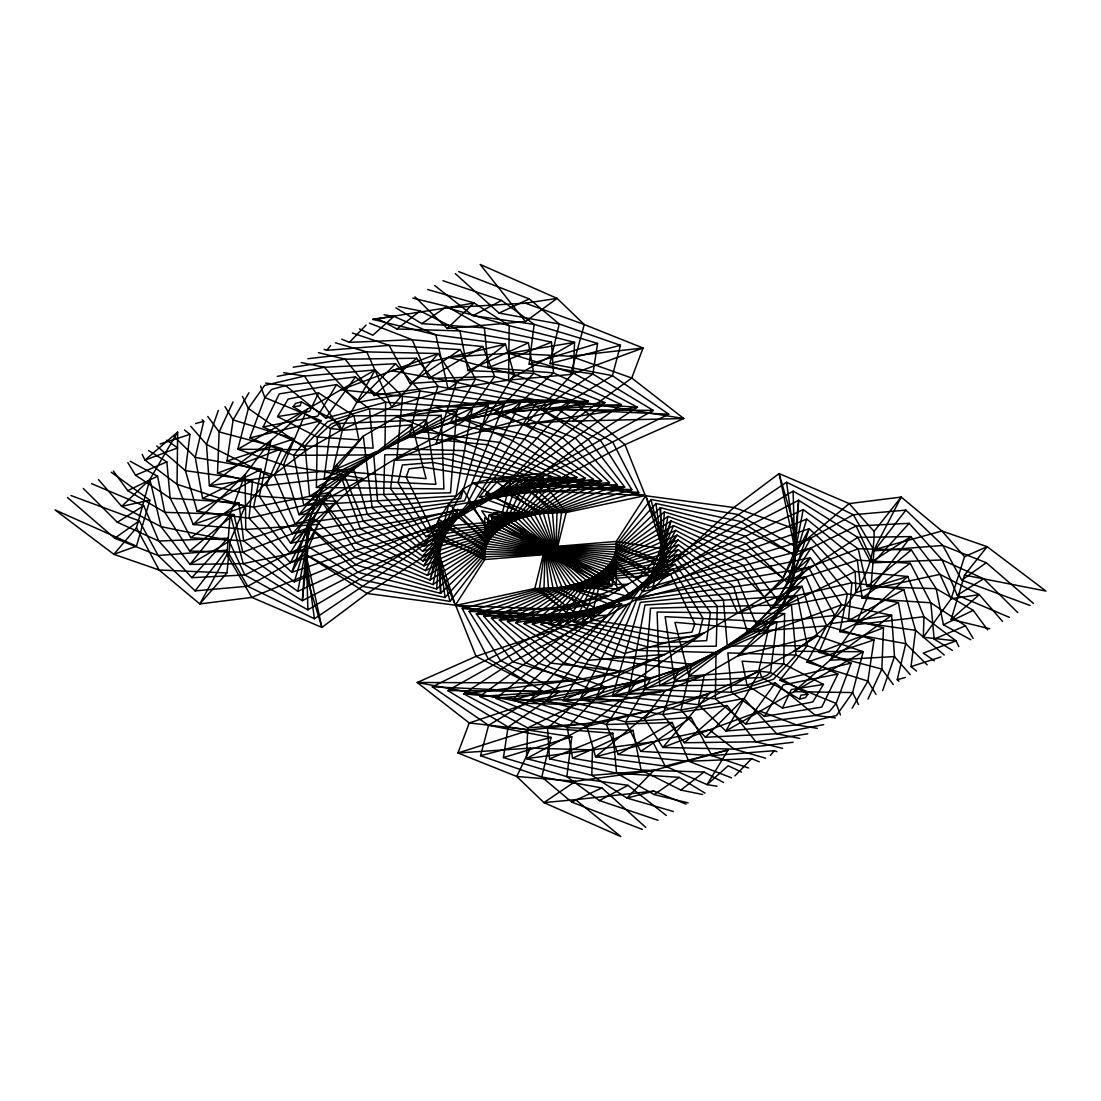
<?xml version="1.0" encoding="UTF-8"?>
<svg xmlns="http://www.w3.org/2000/svg" width="1101" height="1101" viewBox="0 0 1101 1101"><rect width="100%" height="100%" fill="white"/><g stroke="black" fill="none" stroke-linecap="round" stroke-linejoin="round"><path stroke-width="1.5" d="M177.66 432.06L177.041 484.289L193.253 524.503L245.771 529.485L317.886 524.42C359.064 465.902 431.909 444.804 488.417 405.278L460.658 498.629L298.963 514.662L283.452 465.062L307.124 409.338L375.152 369.964L402.512 396.319L488.417 405.278L396.8 416.742L363.275 436.106L336.672 464.801L317.886 495.987L307.564 525.59L302.348 600.692L243.225 563.616L190.019 564.4L161.049 526.65L149.846 479.458L177.66 432.06L144.974 460.108L177.041 484.289L245.124 506.488L271.052 476.788L307.124 449.717L340.98 430.174L391.639 407.164L448.176 389.245L508.566 380.079L570.676 374.478L643.039 348.012L631.74 378.042L572.933 421.105C512.282 422.096 452.318 434.496 396.8 459.117L402.512 396.319L340.98 389.795L438.212 353.545L456.53 382.405L538.017 400.489L473.279 503.432L577.048 477.421L512.612 440.73L435.968 407.48L396.8 416.742L551.739 476.623L514.167 520.278L500.969 527.434L423.142 546.344L377.602 501.175L373.721 454.919L293.706 455.319L249.858 437.895L264.859 397.53L271.589 389.465L285.531 385.584L355.458 376.927L385.639 402.237L472.357 408.058L456.048 495.959L303.78 505.387L293.706 455.319L321.189 420.72L264.859 397.53L260.552 386.052M283.714 372.689L304.426 376.074L340.98 430.174L375.152 369.964L304.426 376.074L264.598 385.433L248.386 408.43L237.802 449.263L283.452 465.062L363.275 478.467L298.963 514.662L363.275 436.106L372.179 507.795L422.536 551.216L498.161 529.526L510.547 521.902L543.302 476.981L465.076 450.681L384.951 448.437L385.639 402.237L325.703 418.105L285.531 385.584L265.671 383.093M958.82 646.604L956.026 640.892L923.34 637.231L923.959 616.711L907.747 576.497L855.229 571.515L809.194 528.686L745.501 550.638L652.053 590.108L608.605 615.198L587.191 622.643L564.249 626.675L476.045 656.361L417.251 682.482L528.067 703.346L575.383 704.723L621.583 699.768L665.032 690.96L704.2 675.298L737.725 655.935L802.037 586.338L640.342 602.371L612.583 695.722L698.488 704.681L725.848 731.036L796.573 724.926L836.402 715.567L852.614 692.57L863.198 651.737L817.548 635.938L802.037 586.338L737.725 613.574L728.821 593.205L678.464 549.784L602.839 571.474L590.453 579.098L557.698 624.019L635.924 650.319L716.049 652.563L715.361 698.763L745.542 724.073L815.469 715.416L829.411 711.535L836.141 703.47L851.142 663.105L807.294 645.681L727.279 646.081L723.398 599.825L677.858 554.656L600.031 573.566L586.833 580.722L549.261 624.377L624.473 653.443L704.2 632.924L764.328 597.059L810.336 557.712L841.659 604.752L891.631 615.335L894.494 656.581L882.672 690.561M316.4 487.44L317.281 437.042L331.332 423.968L353.971 415.848L441.267 415.352L443.896 488.954L316.4 487.44L379.79 451.933L441.267 415.352M784.6 613.56L783.719 663.958L769.668 677.032L747.028 685.152L659.733 685.648L657.104 612.046L784.6 613.56L721.21 649.067L659.733 685.648M293.21 367.197L345.108 359.187L416.605 358.252L438.033 386.382L422.371 431.688L500.336 442.561L568.639 476.843L521.888 517.442L505.304 524.406L493.248 533.985L422.935 560.973L363.536 521.544L344.709 476.527L266.249 485.569L217.516 473.196L219.14 431.922L233.013 401.948M807.79 733.803L755.892 741.813L684.395 742.748L662.967 714.618L678.629 669.312L600.664 658.439L532.361 624.157L579.112 583.558L595.696 576.594L607.752 567.015L678.065 540.027L737.464 579.456L756.291 624.473L834.751 615.431L883.484 627.804L881.86 669.078L867.987 699.052M242.509 396.47L248.386 408.43L307.124 449.717L237.802 449.263L307.124 409.338L271.052 440.304L245.124 474.49L245.771 529.485L291.806 572.314L317.886 495.987L355.499 550.362L430.023 580.034L486.491 543.784L501.354 522.122L538.871 513.548L601.655 480.944L550.252 437.923L479.417 402.732L588.278 401.149L550.252 437.923L492.395 497.941L448.947 523.016L438.749 536.93L432.721 550.748L367.142 593.48L321.905 627.432L306.078 554.78L307.564 525.59L357.797 572.245L440.62 593.329L484.33 551.615L495.23 518.599L552.441 512.295L624.68 487.055L588.154 439.244L525.617 399.691L479.417 402.732L435.968 407.48L538.017 400.489L435.968 444.061L456.53 382.405L391.639 370.679L505.469 344.241L514.098 374.56L479.417 431.152L588.278 401.149L514.098 374.56L448.176 357.247L508.566 353.283L574.571 342.37L573.208 373.101L525.617 424.202L637.438 407.232L573.208 373.101L508.566 353.283L570.676 356.215L643.039 348.012L584.246 324.52L525.452 303.188L447.185 307.785L372.826 319.386L435.817 334.883L505.469 344.241L448.176 389.245L435.817 334.883L393.938 316.372L384.043 314.762M858.491 704.53L852.614 692.57L793.876 691.648L829.948 660.215L855.876 624.639L907.747 576.497L855.876 592.641L855.229 571.515L783.114 606.5L809.194 528.686L783.114 578.066L745.501 550.638L670.977 520.966L652.053 590.108L662.251 579.305L668.279 566.616L733.858 507.52L779.095 473.568L794.922 549.275L793.436 578.823L783.114 606.5L764.328 633.639L737.725 655.935L817.548 635.938L793.876 651.269L698.488 704.681L704.2 675.298L612.583 695.722L704.2 632.924L665.032 654.379L562.983 700.511L644.47 718.595L709.361 693.355L760.02 670.812L725.848 731.036L863.198 651.737L793.876 651.269C834.42 624.198 875.295 583.695 874.07 531.384L901.21 497.074L941.919 531.012L964.531 556.693L951.154 598.751L923.34 637.231M794.922 528.865L793.436 554.312L783.114 578.066L764.328 597.059L740.643 572.382L677.074 535.169L609.844 564.662L596.329 576.965L575.039 584.755L523.952 623.579L588.388 660.27L665.032 654.379L621.583 671.335L512.722 699.851L586.902 726.44L652.824 709.87L709.361 693.355L662.788 747.455L644.47 718.595L665.032 690.96L562.983 700.511L588.388 660.27L627.721 604.477L523.952 623.579L627.721 584.314C643.012 575.08 662.706 568.611 668.279 549.633L645.668 495.767L733.858 507.52L794.922 528.865L779.095 473.568L849.201 503.597L874.07 531.384M111.256 472.246L149.846 500.129L136.469 546.165L55.05 509.928L113.843 554.312L159.081 569.988L199.79 603.926L251.799 597.403L321.905 627.432L306.078 575.176L307.564 550.101L317.886 524.42L291.806 572.314L355.499 550.362L448.947 523.016L430.023 580.034L448.947 503.735L462.998 489.216L473.279 483.27L492.395 478.646L536.751 473.691L645.31 495.56L624.955 444.639L572.933 400.709L525.617 399.691L637.438 407.232L588.154 439.244L513.809 493.592L492.395 497.941L601.655 480.944L492.395 478.646L538.871 513.548L553.775 549.454L544.816 547.225L548.697 552.399L486.491 543.784L448.947 503.735L438.749 519.273L432.721 533.765L455.332 605.233L367.142 593.48L306.078 554.78M456.612 411.416L450.515 492.78L309.601 496.29L304.991 445.96L327.506 421.752L369.441 408.76L456.612 411.416L379.597 451.837L309.601 496.29M644.388 689.584L650.485 608.22L791.399 604.71L796.009 655.04L773.494 679.248L731.559 692.24L644.388 689.584L721.403 649.163L791.399 604.71M130.248 461.278L157.553 476.21L164.833 512.337L189.647 551.064L242.839 552.207L310.028 527.118L356.229 564.978L436.602 589.021L441.694 525.081L484.77 548.986L548.353 553.019L538.926 543.811L554.863 549.261L547.871 512.543L506.46 487.674L621.281 404.604L553.473 372.867L488.142 367.72L484.412 327.837L446.882 306.436L412.875 298.11M688.125 802.89L654.118 794.564L616.588 773.163L612.858 733.28L547.527 728.133L479.719 696.396L594.54 613.326L553.129 588.457L546.137 551.739L562.074 557.189L552.647 547.981L616.23 552.014L659.306 575.919L664.398 511.979L744.771 536.022L790.972 573.882L858.161 548.793L911.353 549.936L936.167 588.663L943.447 624.79L970.752 639.722M226.93 554.684L230.233 513.974L245.124 474.49L193.253 524.503L245.124 506.488L230.233 540.784L226.93 572.947L199.79 603.926L226.93 554.684L251.799 597.403L306.078 575.176M794.922 549.275L849.201 503.597L901.21 497.074L874.07 549.647L870.767 589.2L855.876 624.639L923.959 616.711L956.026 640.892L923.34 653.086L934.267 660.779M156.769 445.974L185.408 470.65L252.569 480.242L249.087 518.254L290.375 562.652L453.227 513.107L487.771 541.252L548.917 552.096L546.481 548.188L553.252 549.592L534.48 514.291L485.734 494.335L571.557 400.31L494.638 376.473L428.798 378.496L412.187 339.714L369.454 323.171M944.231 655.026L915.592 630.35L848.431 620.758L851.913 582.746L810.625 538.348L647.773 587.893L613.229 559.748L552.083 548.904L554.519 552.812L547.747 551.408L566.52 586.709L615.266 606.665L529.443 700.69L606.362 724.527L672.202 722.504L688.813 761.286L731.546 777.829M91.534 483.628L143.749 505.744L158.819 541.059L191.835 577.681L244.849 574.97L307.895 609.844L436.257 533.655L484.179 554.257L548.133 553.665L521.021 533.476L555.977 549.138L557.01 512.213L521.323 484.536L653.278 410.425L592.889 374.037L529.182 364.211L534.15 324.368L501.547 300.422L442.974 280.727M1009.466 617.372L957.251 595.256L942.181 559.941L909.165 523.319L856.151 526.03L793.105 491.156L664.743 567.345L616.821 546.743L552.867 547.335L579.979 567.524L545.023 551.862L543.99 588.787L579.676 616.464L447.722 690.575L508.111 726.963L571.818 736.789L566.85 776.632L599.453 800.578L658.026 820.273M184.486 429.968L189.978 434.372L185.408 470.65L197.203 511.373L249.087 518.254L323.226 500.872L356.325 543.054L427.463 575.369L487.771 541.252L502.717 522.92L534.48 514.291L593.577 479.472L537.618 438.391L464.553 419.288L494.638 376.473L482.72 346.526L412.187 339.714L349.361 342.356L341.737 339.191M324.148 478.839L330.506 428.578L334.167 425.605L339.314 423.486L426.376 419.825L435.872 484.316L324.148 478.839L379.267 451.644L426.376 419.825M776.852 622.161L770.494 672.422L766.833 675.395L761.686 677.514L674.624 681.175L665.128 616.684L776.852 622.161L721.733 649.356L674.624 681.175M916.514 671.032L911.022 666.628L915.592 630.35L903.797 589.627L851.913 582.746L777.774 600.128L744.675 557.946L673.537 525.631L613.229 559.748L598.283 578.08L566.52 586.709L507.423 621.528L563.382 662.609L636.447 681.712L606.362 724.527L618.28 754.474L688.813 761.286L751.639 758.644L759.263 761.809M277.314 376.377L324.313 367.266L395.562 363.729L420.004 391.034L409.297 436.822L488.293 444.845L560.203 476.582L517.952 518.791L504.01 525.452L424.284 541.499L383.74 494.776L384.744 454.796L453.984 454.218L534.907 477.628L507.107 523.663L495.574 531.714L422.467 556.101L367.486 514.58L353.6 468.971L274.3 475.15L227.012 461.044L233.123 419.908L248.895 392.782M823.686 724.623L776.687 733.734L705.438 737.271L680.996 709.966L691.703 664.178L612.707 656.155L540.797 624.418L583.048 582.209L596.99 575.548L676.716 559.501L717.26 606.224L716.256 646.204L647.016 646.782L566.093 623.372L593.893 577.337L605.426 569.286L678.533 544.899L733.514 586.42L747.4 632.029L826.7 625.85L873.988 639.956L867.877 681.092L852.105 708.218M666.311 815.483L628.024 785.33L566.85 776.632L503.418 757.571L508.111 726.963L559.652 691.621L500.391 660.407L469.15 611.358L543.99 588.787L608.66 584.08L616.821 546.743L655.907 503.529L740.863 521.571L794.922 555.785L856.151 526.03L873.176 562.804L942.181 559.941L983.661 578.754L1017.751 612.583M434.689 285.517L472.976 315.67L534.15 324.368L597.582 343.429L592.889 374.037L541.348 409.379L600.609 440.593L631.85 489.642L557.01 512.213L492.34 516.919L484.179 554.257L445.093 597.471L360.137 579.429L306.078 545.215L244.849 574.97L227.824 538.196L158.819 541.059L117.339 522.246L83.249 488.417M835.329 717.907L815.469 715.416L775.297 682.895L715.361 698.763L628.643 692.942L644.952 605.041L797.22 595.613L807.294 645.681L779.811 680.28L836.141 703.47L840.448 714.948M113.348 471.049L127.771 490.674L164.833 512.337L233.921 514.497L242.839 552.207L297.807 591.361L310.028 527.118M148.69 450.639L166.829 461.883L170.173 498.202L190.721 537.756L243.679 540.825L313.468 518.227L355.472 557.67L433.065 584.59L445.093 520.952L485.486 546.371L548.504 552.702L542.476 545.862L554.312 549.344L543.343 512.97L499.317 489.642L604.876 402.581L533.737 373.363L467.98 370.597L459.915 330.919L420.128 310.922L398.356 306.491M702.644 794.509L680.872 790.078L641.085 770.081L633.02 730.403L567.263 727.637L496.124 698.419L601.683 611.358L557.656 588.03L546.688 551.656L558.524 555.138L552.496 548.298L615.514 554.629L655.907 580.048L667.935 516.41L745.528 543.33L787.532 582.773L857.321 560.175L910.279 563.244L930.827 602.798L934.171 639.117L952.31 650.361M790.972 573.882L803.193 509.639L858.161 548.793L867.079 586.503L936.167 588.663L973.229 610.326L987.652 629.951M173.82 436.12L195.235 457.342L261.226 469.343L253.615 507.162L289.99 552.963L457.92 509.419L489.339 538.761L549.179 551.794L547.72 548.89L552.757 549.743L530.173 515.185L479.348 497.046L554.78 400.09L475.426 379.102L409.93 383.492L389.135 345.397L352.403 333.025M927.18 664.88L905.765 643.658L839.774 631.657L847.385 593.838L811.01 548.037L643.08 591.581L611.661 562.239L551.821 549.206L553.28 552.11L548.243 551.257L570.827 585.815L621.652 603.954L546.22 700.91L625.574 721.898L691.07 717.508L711.865 755.603L748.597 767.975M455.291 273.626L499.097 313.083L559.198 323.983L620.441 345.301L612.417 375.689L557.147 409.104L612.885 442.396L638.745 492.477L561.593 512.282L528.989 483.38L668.734 414.196L612.417 375.689L549.922 363.578L559.198 323.983L529.278 298.908L458.732 271.63M645.709 827.374L601.903 787.917L541.802 777.017L480.559 755.699L488.583 725.311L543.853 691.896L488.115 658.604L462.255 608.523L539.407 588.718L572.011 617.62L432.266 686.804L488.583 725.311L551.078 737.422L541.802 777.017L571.722 802.092L642.268 829.37M202.116 419.798L203.754 421.298L195.235 457.342L202.584 498.409L253.615 507.162L329.502 492.505L357.949 535.802L425.44 570.635L489.339 538.761L503.818 523.553L530.173 515.185L585.374 478.302L525.039 439.34L450.048 422.908L475.426 379.102L460.273 349.636L389.135 345.397L326.708 350.311L324.107 349.361M332.819 470.54L342.328 430.312L412.008 424.821L426.059 478.66L332.819 470.54L378.028 450.928L412.008 424.821M768.181 630.46L758.672 670.688L688.992 676.179L674.941 622.34L768.181 630.46L722.972 650.072L688.992 676.179M898.884 681.202L897.246 679.702L905.765 643.658L898.416 602.591L847.385 593.838L771.498 608.495L743.051 565.198L675.56 530.365L611.661 562.239L597.182 577.447L570.827 585.815L515.626 622.698L575.961 661.66L650.952 678.092L625.574 721.898L640.727 751.364L711.865 755.603L774.292 750.689L776.893 751.639M543.894 551.904L534.852 588.471L455.69 605.44L476.045 656.361L528.067 682.937L575.383 680.212L621.583 671.335L550.748 663.077L499.345 620.056L562.129 587.452L599.646 578.878L614.509 557.216L670.977 520.966L652.053 570.827L614.509 557.216L552.303 548.601L556.184 553.775L547.225 551.546L562.129 587.452L608.605 595.902L627.721 584.314L575.039 584.755L548.738 551.092L552.33 551.56L551.532 549.482L609.844 564.662L638.002 578.383L677.074 535.169L638.002 598.531L740.643 572.382L810.336 557.712L764.328 633.639L841.659 604.752L829.948 623.73L891.631 615.335L829.948 660.215L894.494 656.581L910.21 674.665M557.106 549.096L566.148 512.529L536.751 473.691M510.41 481.385L500.143 521.434L430.794 527.351L406.131 477.077L409.063 468.847L423.321 467.154L510.41 481.385L473.691 506.157L430.794 527.351M590.59 619.615L600.857 579.566L670.206 573.649L694.869 623.923L691.937 632.153L677.679 633.846L590.59 619.615L627.309 594.843L670.206 573.649M570.676 374.478L584.246 324.52L557.106 298.399L480.215 264.46L525.452 321.588L557.106 298.399L525.452 303.188M136.469 546.165L113.843 554.312L136.469 527.764L149.846 479.458L121.702 506.364L98.498 479.609M127.867 462.654L135.547 475.233L170.173 498.202L238.889 502.854L243.679 540.825L294.284 581.892L313.468 518.227M787.532 582.773L806.716 519.108L857.321 560.175L862.111 598.146L930.827 602.798L965.453 625.767L973.133 638.346M989.744 628.754L951.154 619.423L964.531 575.094L987.157 546.688L1045.95 591.072L964.531 575.094M218.328 410.439L206.506 444.419L209.369 485.665L259.341 496.248L336.672 501.395L290.664 543.288L259.341 496.248L271.052 440.304L209.369 485.665L271.052 476.788L206.506 444.419L190.79 426.335M301.468 401.879L300.009 405.884L293.086 406.723L295.577 403.324L301.468 401.879L339.314 423.486L341.282 429.707L330.506 428.578L293.086 406.723M799.532 699.121L800.991 695.116L807.914 694.277L805.423 697.676L799.532 699.121L761.686 677.514L759.718 671.293L770.494 672.422L807.914 694.277M518.433 479.83L502.579 522.837L428.11 531.989L398.039 482.706L402.36 464.98L433.065 462.475L518.433 479.83L428.11 531.989M582.567 621.17L598.421 578.163L672.89 569.011L702.961 618.294L698.64 636.02L667.935 638.525L582.567 621.17L672.89 569.011M301.234 362.559L324.313 367.266L357.096 402.443L420.004 391.034L504.767 403.076L464.526 500.859L295.164 524.09L274.3 475.15L294.05 438.845L233.123 419.908L224.989 406.586M799.766 738.441L776.687 733.734L743.904 698.557L680.996 709.966L596.233 697.924L636.474 600.141L805.836 576.91L826.7 625.85L806.95 662.155L867.877 681.092L876.011 694.414M427.463 575.369L453.227 513.107M647.773 587.893L673.537 525.631M207.8 416.508L219.14 431.922L282.007 448.602L266.249 485.569L292.384 533.655L467.746 502.717L521.323 401.48L438.033 386.382L374.01 395.493L345.108 359.187L318.423 352.637M893.2 684.492L881.86 669.078L818.993 652.398L834.751 615.431L808.616 567.345L633.254 598.283L579.676 699.52L662.967 714.618L726.99 705.507L755.892 741.813L782.577 748.363M318.547 392.919L309.67 411.457L277.562 416.577L288.187 399.057L318.547 392.919L353.971 415.848L358.871 439.863L317.281 437.042L277.562 416.577M673.275 811.465L626.951 798.06L591.815 775.352L592.434 749.905L530.324 748.102L516.754 776.48L543.894 802.601L620.785 836.54L575.548 799.67L543.894 802.601L575.548 781.27L653.815 770.411L728.174 749.905L707.062 784.628L665.183 766.117L595.531 756.759L586.902 726.44L621.583 699.768L512.722 699.851L550.748 663.077L608.605 615.198L499.345 620.056L608.605 595.902L587.191 604.972L564.249 609.693L455.69 605.44L564.249 626.675M782.453 708.081L791.33 689.543L823.438 684.423L812.813 701.943L782.453 708.081L747.028 685.152L742.129 661.137L783.719 663.958L823.438 684.423M526.622 478.577L504.616 524.007L425.936 536.71L390.566 488.61L394.351 460.342L443.304 458.154L526.622 478.577L473.843 506.24L425.936 536.71M574.378 622.423L596.384 576.993L675.064 564.29L710.434 612.39L706.649 640.658L657.696 642.846L574.378 622.423L627.157 594.76L675.064 564.29M263.125 426.982L279.241 393.897L336.562 384.593L369.441 408.76L373.143 448.107L304.991 445.96L263.125 426.982L317.721 416.109L336.562 384.593M837.875 674.018L821.759 707.103L764.438 716.407L731.559 692.24L727.857 652.893L796.009 655.04L837.875 674.018L783.279 684.891L764.438 716.407M425.44 570.635L457.92 509.419M643.08 591.581L675.56 530.365M290.375 562.652L323.226 500.872M777.774 600.128L810.625 538.348M289.99 552.963L329.502 492.505M771.498 608.495L811.01 548.037M325.703 418.105L355.458 376.927M745.542 724.073L775.297 682.895M67.491 497.514L114.724 538.251L158.159 555.523L226.723 550.156L247.711 586.255L305.583 554.34L363.261 586.516L450.006 601.449L484.316 556.9L488.858 515.199L548.078 553.982L484.316 556.9L434.248 538.072L314.418 618.762L247.711 586.255L195.097 590.879L158.159 555.523L139.276 520.828L70.932 495.533M1033.509 603.486L986.276 562.749L942.841 545.477L874.277 550.844L853.289 514.745L795.417 546.66L737.739 514.484L650.994 499.551L616.684 544.1L612.142 585.801L552.922 547.018L616.684 544.1L666.752 562.928L786.582 482.238L853.289 514.745L905.903 510.121L942.841 545.477L961.723 580.172L1030.068 605.467M195.097 590.879L226.723 550.156M874.277 550.844L905.903 510.121M422.935 560.973L468.159 502.964L568.639 476.843M678.065 540.027L632.841 598.036L532.361 624.157M326.708 350.311L330.644 345.59M770.356 755.41L774.292 750.689M191.835 577.681L227.824 538.196M873.176 562.804L909.165 523.319M422.467 556.101L470.058 504.052L560.203 476.582M678.533 544.899L630.942 596.948L540.797 624.418M292.384 533.655L344.709 476.527M756.291 624.473L808.616 567.345M349.361 342.356L366.069 325.139M433.065 584.59L485.486 546.371L499.675 521.158L543.343 512.97L609.541 482.692L562.928 437.909L494.597 413.659L533.737 373.363L528.411 342.783L459.915 330.919L397.007 328.993L377.519 318.519M667.935 516.41L615.514 554.629L601.325 579.842L557.656 588.03L491.459 618.308L538.072 663.091L606.403 687.341L567.263 727.637L572.589 758.217L641.085 770.081L703.993 772.007L723.481 782.481M734.931 775.861L751.639 758.644M357.096 402.443L395.562 363.729M705.438 737.271L743.904 698.557M414.967 296.898L447.185 328.456L474.049 302.94L509.185 325.648L574.571 342.37L508.566 380.079L509.185 325.648L447.185 307.785L474.049 302.94L427.725 289.535M295.164 524.09L353.6 468.971M422.536 551.216L471.545 504.919L551.739 476.623M678.464 549.784L629.455 596.081L549.261 624.377M747.4 632.029L805.836 576.91M436.602 589.021L484.77 548.986L497.652 519.989L547.871 512.543L617.234 484.743L575.575 438.336L510.011 411.664L553.473 372.867L551.491 342.163L484.412 327.837L421.834 323.639L395.961 307.867M664.398 511.979L616.23 552.014L603.348 581.011L553.129 588.457L483.766 616.257L525.425 662.664L590.989 689.336L547.527 728.133L549.509 758.837L616.588 773.163L679.166 777.361L705.039 793.133M951.154 619.423L979.298 594.636L1002.502 621.391M374.01 395.493L416.605 358.252M684.395 742.748L726.99 705.507M189.647 551.064L233.921 514.497M867.079 586.503L911.353 549.936M423.142 546.344L472.659 505.565L543.302 476.981M677.858 554.656L628.341 595.435L557.698 624.019M397.007 328.993L420.128 310.922M680.872 790.078L703.993 772.007M190.721 537.756L238.889 502.854M862.111 598.146L910.279 563.244M303.78 505.387L373.721 454.919M424.284 541.499L473.416 506.006L534.907 477.628M676.716 559.501L627.584 594.994L566.093 623.372M727.279 646.081L797.22 595.613M114.724 538.251L139.276 520.828M961.723 580.172L986.276 562.749M421.834 323.639L446.882 306.436M654.118 794.564L679.166 777.361M409.93 383.492L460.273 349.636M640.727 751.364L691.07 717.508M117.339 522.246L143.749 505.744M957.251 595.256L983.661 578.754M428.798 378.496L482.72 346.526M618.28 754.474L672.202 722.504M197.203 511.373L252.569 480.242M848.431 620.758L903.797 589.627M472.976 315.67L501.547 300.422M599.453 800.578L628.024 785.33M149.846 500.129L121.702 506.364L161.049 526.65L230.233 540.784L190.019 564.4L230.233 513.974L243.225 563.616L307.564 550.101L302.348 600.692L357.797 572.245L438.749 536.93L440.62 593.329L438.749 519.273L484.33 551.615L548.215 553.335L532.967 540.371L555.413 549.179L552.441 512.295L513.809 475.935L624.68 487.055L513.809 493.592L536.751 490.688L624.955 444.639L683.749 418.518L631.74 378.042L570.676 356.215M202.584 498.409L261.226 469.343M839.774 631.657L898.416 602.591M127.771 490.674L157.553 476.21M943.447 624.79L973.229 610.326M499.097 313.083L529.278 298.908M571.722 802.092L601.903 787.917M441.694 525.081L297.807 591.361M659.306 575.919L803.193 509.639M384.951 448.437L472.357 408.058M628.643 692.942L716.049 652.563M467.98 370.597L528.411 342.783M572.589 758.217L633.02 730.403M964.531 556.693L987.157 546.688L941.919 531.012L874.07 549.647M135.547 475.233L166.829 461.883M934.171 639.117L965.453 625.767M445.093 520.952L294.284 581.892M655.907 580.048L806.716 519.108M488.142 367.72L551.491 342.163M549.509 758.837L612.858 733.28M217.516 473.196L282.007 448.602M818.993 652.398L883.484 627.804M409.297 436.822L504.767 403.076M596.233 697.924L691.703 664.178M528.067 703.346L469.26 722.958L457.961 752.988L516.754 776.48L575.548 781.27M227.012 461.044L294.05 438.845M806.95 662.155L873.988 639.956M160.154 444.02L189.978 434.372M911.022 666.628L940.846 656.98M817.286 728.312L796.573 724.926L760.02 711.191L709.361 729.839L652.824 741.868L595.531 756.759L652.824 709.87L592.434 723.096L530.324 729.853L457.961 752.988L530.324 748.102M422.371 431.688L521.323 401.48M579.676 699.52L678.629 669.312M529.182 364.211L597.582 343.429M503.418 757.571L571.818 736.789M195.579 423.568L203.754 421.298M897.246 679.702L905.421 677.432M549.922 363.578L620.441 345.301M480.559 755.699L551.078 737.422M686.033 804.102L653.815 791.096L626.951 798.06L653.815 770.411L591.815 775.352L526.429 758.63L527.792 727.899L575.383 704.723L463.562 693.768L512.846 661.756L587.191 622.643L476.32 613.945L512.846 661.756L575.383 680.212L463.562 693.768L527.792 727.899L592.434 723.096L526.429 758.63L652.824 741.868L665.183 766.117L728.174 749.905M249.858 437.895L321.189 420.72M779.811 680.28L851.142 663.105M450.048 422.908L554.78 400.09M546.22 700.91L650.952 678.092M464.553 419.288L571.557 400.31M479.348 497.046L585.374 478.302M515.626 622.698L621.652 603.954M529.443 700.69L636.447 681.712M372.826 319.386L393.938 316.372L372.826 335.241L359.49 328.938M485.734 494.335L593.577 479.472M507.423 621.528L615.266 606.665M307.895 358.72L366.757 351.893L438.212 353.545L391.639 407.164L366.757 351.893L335.433 342.824M793.105 742.28L734.243 749.107L662.788 747.455L709.361 729.839L734.243 749.107L765.567 758.176M575.548 799.67L653.815 791.096M494.597 413.659L604.876 402.581M496.124 698.419L606.403 687.341M447.185 328.456L525.452 321.588M552.936 546.688L616.257 541.458L668.279 549.633M548.064 554.312L484.743 559.542L432.721 533.765M510.011 411.664L621.281 404.604M499.317 489.642L609.541 482.692M491.459 618.308L601.683 611.358M479.719 696.396L590.989 689.336M506.46 487.674L617.234 484.743M483.766 616.257L594.54 613.326M572.933 421.105L683.749 418.518L572.933 400.709M528.067 682.937L417.251 682.482L469.26 722.958L530.324 729.853M541.348 409.379L653.278 410.425M447.722 690.575L559.652 691.621M226.93 572.947L159.081 569.988L136.469 527.764M536.751 490.688L645.31 495.56L566.148 512.529L493.785 512.529L616.257 583.241L616.257 541.458L645.668 495.767L668.279 566.616M557.147 409.104L668.734 414.196M521.323 484.536L631.85 489.642M469.15 611.358L579.676 616.464M432.266 686.804L543.853 691.896M528.989 483.38L638.745 492.477M462.255 608.523L572.011 617.62M716.957 786.238L707.062 784.628L728.174 765.759L741.51 772.062M166.733 440.221L177.66 447.914L144.974 460.108L142.18 454.396M564.249 609.693L534.852 588.471L607.215 588.471L484.743 517.759L484.743 559.542L455.332 605.233L432.721 550.748M650.994 499.551L666.752 562.928M434.248 538.072L450.006 601.449M655.907 503.529L664.743 567.345M436.257 533.655L445.093 597.471M786.582 482.238L795.417 546.66M305.583 554.34L314.418 618.762M793.105 491.156L794.922 555.785M306.078 545.215L307.895 609.844M798.652 500.308L793.436 578.823L857.775 537.384L910.981 536.6L939.951 574.35L951.154 598.751L979.298 594.636L939.951 574.35L870.767 589.2L910.981 536.6L870.767 562.405L857.775 537.384L798.652 500.308L743.203 528.755L662.251 579.305L660.38 507.671L743.203 528.755L793.436 554.312L798.652 500.308M544.458 551.904L539.407 588.718L611.633 586.09L544.458 551.904M561.593 512.282L556.542 549.096L489.367 514.91L561.593 512.282M616.67 549.385L605.77 582.401L548.559 588.705L476.32 613.945L587.191 604.972L548.559 588.705L545.587 551.821L568.033 560.629L552.785 547.665L616.67 549.385L662.251 561.634L660.38 507.671L616.67 549.385M462.998 489.216L423.926 565.831L360.357 528.618L336.672 464.801L290.664 543.288L360.357 528.618L462.998 509.364L423.926 565.831L491.156 536.338L504.671 524.035L525.961 516.245L577.048 477.421L473.279 483.27L525.961 516.245L552.262 549.908L548.67 549.44L549.468 551.518L491.156 536.338L462.998 489.216M550.913 550.514L550.087 550.486L586.833 580.722L610.092 584.906L602.839 571.474L498.161 529.526L490.908 516.094L514.167 520.278L550.913 550.514M551.34 550.294L550.018 550.225L550.142 550.982L495.574 531.714L481.729 510.795L517.952 518.791L551.34 550.294M550.982 550.775L549.66 550.706L583.048 582.209L619.271 590.205L605.426 569.286L550.858 550.018L550.982 550.775M551.794 550.087L549.413 549.867L549.784 551.243L493.248 533.985L469.205 503.57L521.888 517.442L551.794 550.087M551.587 551.133L549.206 550.913L579.112 583.558L631.795 597.43L607.752 567.015L551.216 549.757L551.587 551.133M507.107 523.663L503.336 523.264L504.01 525.452L538.114 543.343L507.107 523.663M597.664 577.736L593.893 577.337L562.886 557.656L596.99 575.548L597.664 577.736M510.547 521.902L497.886 520.126L500.969 527.434L548.917 549.592L510.547 521.902M603.114 580.874L590.453 579.098L552.083 551.408L600.031 573.566L603.114 580.874"/></g></svg>
